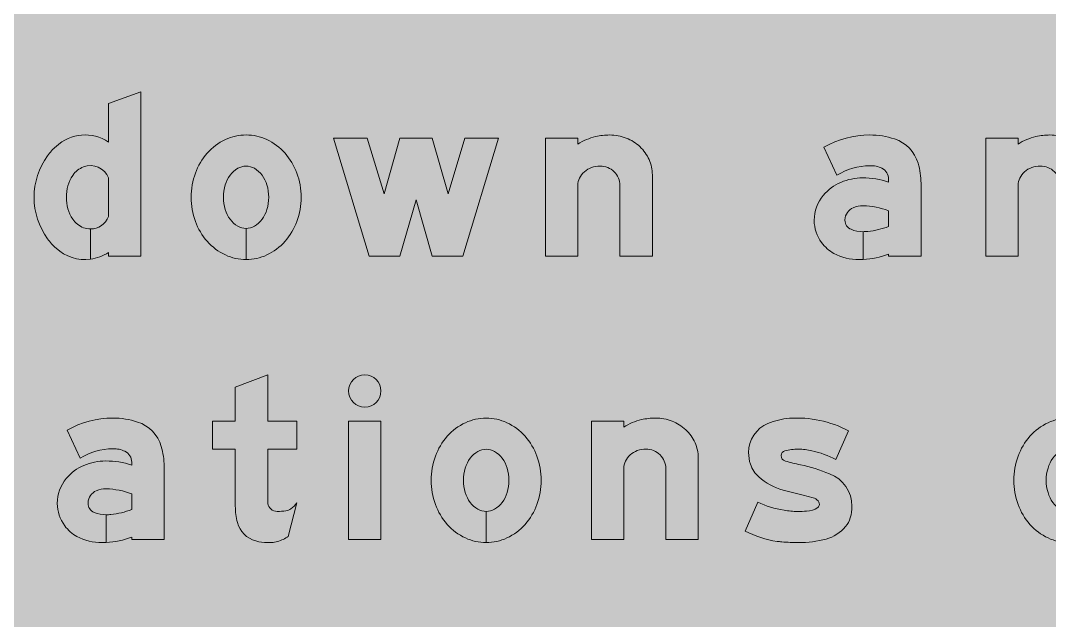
# Model space of a CAD drawing. Header units: millimetres. Extents: x 4906 to 5011, y 3241 to 3334.
# Drawn here: x 4953.57 to 4972.64, y 3289.85 to 3300.97 of the extents above; entities that cross this region are included whole.
import ezdxf

# ---------------------------------------------------------------- set-up
doc = ezdxf.new("R2010")
doc.units = ezdxf.units.MM
doc.layers.add('DIM', color=1, linetype='Continuous')
doc.layers.add('GSCOLORFILL', color=7, linetype='Continuous', lineweight=0)

# ---------------------------------------------------------------- blocks, each defined once
blk = doc.blocks.new('*U322')
at = {"layer": 'GSCOLORFILL', "true_color": 0xf5f5f5, "transparency": 33554687}
blk.add_hatch(color=7, dxfattribs=at).paths.add_polyline_path([(-950.00000000001, -874.9999999999995), (950.0000000000091, -874.9999999999995, 0.414213562373095), (1050.000000000009, -774.9999999999995), (1050.000000000009, 775, 0.414213562373095), (950.0000000000091, 875), (-950.00000000001, 875, 0.414213562373095), (-1050.00000000001, 775), (-1050.00000000001, -775, 0.414213562373095)])
blk = doc.blocks.new('*U20')
at = {"layer": 'GSCOLORFILL', "linetype": 'Continuous'}
h = blk.add_hatch(color=0, dxfattribs=at)
edge = h.paths.add_edge_path()
edge.add_line((92, 96.96907101081622), (92, 49.03092898918378))
edge.add_arc((69.65954803735127, 57.80043331409206), 24.00000000000001, 270.0238732421544, 338.5680439191349, ccw=False)
edge.add_line((69.6695480373512, 33.80043539742547), (69.6695480373512, -3.57318976987704))
edge.add_arc((62.99742505622347, 48.36448062052222), 52.36448062052224, 277.3203537392903, 303.6322088503093)
edge.add_line((92, 4.765289374724155), (92, 0))
edge.add_line((92, 0), (132, 0))
edge.add_line((132, 0), (132, 203.5))
edge.add_line((132, 203.5), (92, 188.7596153846154))
edge.add_line((92, 188.7596153846154), (92, 141.2347106252759))
edge.add_arc((62.99742505622353, 97.6355193794779), 52.36448062052211, 56.36779114969068, 133.0636710014204)
edge.add_arc((68.29529853806523, 87.61571220766096), 63.3720325765252, 130.3765255821875, 144.5892179022557)
edge.add_arc((87.48206437580474, 73), 87.48206437580474, 144.0687898610061, 180)
edge.add_arc((87.48206437580473, 72.99999999999997), 87.48206437580473, 180, 215.9312101389938)
edge.add_arc((68.29529853806545, 58.38428779233926), 63.37203257652553, 215.4107820977443, 229.6234744178125)
edge.add_arc((62.99742505622352, 48.36448062052209), 52.3644806205221, 226.9363289985796, 277.3093222334739)
edge.add_line((69.65954803735121, -3.574473431724336), (69.65954803735121, 33.80043331409206))
edge.add_arc((69.65954803735119, 57.80043331409208), 24.00000000000002, 249.13242741701941, 270.00000000000006, ccw=False)
edge.add_arc((71.08438489733487, 61.53805821801583), 27.99999999999992, 213.8535021597675, 249.1324274170192, ccw=False)
edge.add_arc((86.19322017684695, 71.67298584493244), 46.19323120026412, 178.3538113664249, 213.8535021597676, ccw=False)
edge.add_arc((86.19322017684709, 74.32701415506753), 46.19323120026426, 146.1464978402324, 181.6461886335751, ccw=False)
edge.add_arc((71.08438489733487, 84.46194178198414), 27.99999999999995, 110.86757258298081, 146.1464978402324, ccw=False)
edge.add_arc((69.65954803735126, 88.19956668590795), 24.00000000000001, 21.43195608086512, 110.86757258298081, ccw=False)
at = {"layer": 'GSCOLORFILL', "color": 0}
blk.add_lwpolyline([(92, 96.96907101081622), (92, 49.03092898918378, -0.3083289023896003), (69.6695480373512, 33.80043539742547), (69.6695480373512, -3.57318976987704, 0.1153142115089265), (92, 4.765289374724155), (92, 0), (132, 0), (132, 203.5), (92, 188.7596153846154), (92, 141.2347106252759, 0.3477275210567035), (27.24239900127043, 135.8927663069119, 0.06209419030842189), (16.64590247195287, 124.3356577262212, 0.1580767730378781), (0, 73.00000000000001, 0.1580767730378781), (16.64590247195284, 21.66434227377887, 0.06209419030842189), (27.24239900127046, 10.10723369308803, 0.2234027591822654), (69.65954803735121, -3.574473431724336), (69.65954803735121, 33.80043331409206, -0.09130442022594425), (61.11052687744933, 35.37468389054881, -0.1551608275100343), (47.83137485367672, 45.94006078534746, -0.1561474372907179), (40.01905378314467, 72.99999999999999, -0.1561474372907176), (47.83137485367672, 100.0599392146526, -0.1551608275100339), (61.11052687744933, 110.6253161094512, -0.4113313956635872)], format="xyb", close=True, dxfattribs=at)
blk = doc.blocks.new('*U21')
at = {"layer": 'GSCOLORFILL', "linetype": 'Continuous'}
h = blk.add_hatch(color=0, dxfattribs=at)
edge = h.paths.add_edge_path()
edge.add_arc((67.99999999999999, 89.72883664457302), 60.27116335542698, 64.87173449942168, 90, ccw=False)
edge.add_arc((64.2009016893978, 81.62903460165589), 69.21766776262787, 41.448266645179615, 64.87173449942162, ccw=False)
edge.add_arc((58.27593586708555, 76.39659725208122), 77.12232592176368, 20.09246863402842, 41.44826664517967, ccw=False)
edge.add_arc((48.99051588626324, 72.99999999999991), 87.00948411373676, 1.1368683772161603e-13, 20.09246863402808, ccw=False)
edge.add_arc((48.99051588626409, 73.00000000000011), 87.00948411373591, 339.90753136597175, 359.9999999999999, ccw=False)
edge.add_arc((58.27593586708593, 69.60340274791824), 77.12232592176306, 318.5517333548204, 339.90753136597186, ccw=False)
edge.add_arc((64.20090168939792, 64.370965398344), 69.21766776262774, 295.1282655005783, 318.55173335482044, ccw=False)
edge.add_arc((68.00000000000003, 56.27116335542705), 60.27116335542705, 270.00950633380637, 295.1282655005783, ccw=False)
edge.add_line((68.00999999999993, -3.999999170415876), (68.00999999999993, 34.50000242127832))
edge.add_arc((68, 55.15025015935103), 20.65025015935102, 270.0277458051646, 299.6634012086504)
edge.add_arc((63.11394116214115, 63.72915162328681), 30.52299655004384, 299.6634012086504, 323.9726266148963)
edge.add_arc((55.40525305477216, 69.33547024682802), 40.05476872762745, 323.9726266148962, 343.2352704047485)
edge.add_arc((43.24068658875845, 72.9999999999999), 52.75931341124155, 343.235270404749, 360.0000000000001)
edge.add_arc((43.2406865887586, 73.00000000000003), 52.7593134112414, 359.9999999999999, 376.764729595251)
edge.add_arc((55.40525305477208, 76.66452975317203), 40.05476872762748, 16.7647295952512, 36.02737338510367)
edge.add_arc((63.11394116214135, 82.27084837671342), 30.52299655004354, 36.02737338510353, 60.33659879134957)
edge.add_arc((67.99999999999999, 90.84974984064904), 20.65025015935096, 60.33659879134934, 89.99999999999997)
edge.add_arc((68.00000000000001, 90.84974984064873), 20.65025015935127, 90.00000000000004, 119.6634012086502)
edge.add_arc((72.886058837859, 82.27084837671316), 30.52299655004397, 119.6634012086507, 143.9726266148965)
edge.add_arc((80.59474694522761, 76.66452975317218), 40.05476872762715, 143.9726266148963, 163.2352704047487)
edge.add_arc((92.75931341124138, 73), 52.75931341124138, 163.2352704047489, 180)
edge.add_arc((92.75931341124134, 72.99999999999999), 52.75931341124134, 180, 196.7647295952511)
edge.add_arc((80.59474694522788, 69.3354702468279), 40.05476872762743, 196.7647295952512, 216.0273733851036)
edge.add_arc((72.88605883785885, 63.72915162328677), 30.52299655004382, 216.0273733851036, 240.3365987913494)
edge.add_arc((68, 55.15025015935109), 20.65025015935109, 240.3365987913496, 270)
edge.add_line((68, 34.5), (67.99999999999994, -3.999999999999986))
edge.add_arc((67.99999999999994, 56.27116335542706), 60.27116335542704, 244.87173449942162, 270, ccw=False)
edge.add_arc((71.79909831060229, 64.37096539834434), 69.21766776262814, 221.4482666451796, 244.87173449942162, ccw=False)
edge.add_arc((77.724064132914, 69.60340274791828), 77.12232592176305, 200.0924686340281, 221.4482666451796, ccw=False)
edge.add_arc((87.00948411373618, 73.00000000000006), 87.00948411373618, 180, 200.0924686340281, ccw=False)
edge.add_arc((87.0094841137362, 73), 87.0094841137362, 159.9075313659718, 180, ccw=False)
edge.add_arc((77.72406413291392, 76.39659725208179), 77.12232592176298, 138.5517333548204, 159.9075313659718, ccw=False)
edge.add_arc((71.79909831060222, 81.62903460165569), 69.21766776262808, 115.12826550057841, 138.5517333548203, ccw=False)
edge.add_arc((68, 89.7288366445728), 60.27116335542721, 90, 115.12826550057821, ccw=False)
at = {"layer": 'GSCOLORFILL', "color": 0}
blk.add_lwpolyline([(68, 150, -0.1100842229774427), (93.59391517175465, 144.2959021548017, -0.1025615166109279), (116.0832611206852, 127.4472221513641, -0.09345288578283342), (130.7045520758158, 102.8909119190282, -0.08789523670016074), (136, 72.99999999999997, -0.08789523670016139), (130.7045520758157, 43.10908808097187, -0.09345288578283431), (116.0832611206852, 18.5527778486358, -0.1025615166109281), (93.59391517175465, 1.704097845198248, -0.1100422412956773), (68.00999999999993, -3.999999170415876), (68.00999999999993, 34.50000242127832, 0.1300355272368671), (78.21988546066683, 37.20626027932079, 0.1064685849763634), (87.79898987322332, 45.77638892431793, 0.08424761497446397), (93.7575835476913, 57.78197538225881, 0.07328068524213363), (96, 72.99999999999997, 0.07328068524213363), (93.7575835476913, 88.2180246177411, 0.08424761497446447), (87.79898987322332, 100.2236110756821, 0.1064685849763639), (78.21988546066689, 108.7937397206792, 0.1301586401875905), (68, 111.5, 0.1301586401875884), (57.78011453933311, 108.7937397206792, 0.1064685849763627), (48.20101012677668, 100.2236110756821, 0.08424761497446463), (42.24241645230873, 88.21802461774116, 0.07328068524213407), (40, 72.99999999999996, 0.07328068524213374), (42.24241645230873, 57.78197538225884, 0.08424761497446419), (48.20101012677668, 45.77638892431791, 0.106468584976363), (57.78011453933311, 37.2062602793208, 0.1301586401875896), (68, 34.5), (67.99999999999994, -3.999999999999986, -0.1100842229774427), (42.40608482824527, 1.704097845198291, -0.1025615166109274), (19.91673887931478, 18.55277784863585, -0.09345288578283431), (5.295447924184202, 43.10908808097192, -0.08789523670016117), (0, 73.00000000000004, -0.08789523670016128), (5.295447924184231, 102.8909119190282, -0.09345288578283407), (19.91673887931478, 127.4472221513642, -0.1025615166109277), (42.40608482824535, 144.2959021548018, -0.1100842229774423)], format="xyb", close=True, dxfattribs=at)
blk = doc.blocks.new('*U22')
at = {"layer": 'GSCOLORFILL', "linetype": 'Continuous'}
blk.add_hatch(color=0, dxfattribs=at).paths.add_polyline_path([(204, 146), (160, 0), (122, 0), (102, 70), (82, 0), (44, 0), (0, 146), (41.77700409235484, 146), (62.48315298305647, 77.29323322630815), (82.11365777553988, 146), (121.8863422244601, 146), (141.5168470169435, 77.29323322630815), (162.2229959076452, 146)])
at = {"layer": 'GSCOLORFILL', "color": 0}
blk.add_lwpolyline([(204, 146), (160, 0), (122, 0), (102, 70), (82, 0), (44, 0), (0, 146), (41.77700409235484, 146), (62.48315298305647, 77.29323322630815), (82.11365777553988, 146), (121.8863422244601, 146), (141.5168470169435, 77.29323322630815), (162.2229959076452, 146)], close=True, dxfattribs=at)
blk = doc.blocks.new('*U23')
at = {"layer": 'GSCOLORFILL', "linetype": 'Continuous'}
h = blk.add_hatch(color=0, dxfattribs=at)
edge = h.paths.add_edge_path()
edge.add_line((92, 0), (132, 0))
edge.add_line((132, 0), (132, 100.8830320548367))
edge.add_arc((86.07534682756113, 100.8830320548367), 45.92465317243887, 0, 23.93171822373219)
edge.add_arc((82.82425516028829, 99.44019281717665), 49.48153131130479, 23.9317182237323, 46.97501240943514)
edge.add_arc((80.730439071099, 97.19681228199994), 52.55021540077338, 46.97501240943514, 68.86358468613743)
edge.add_arc((79.37453284269009, 93.68953779756492), 56.31046220243508, 68.86358468613724, 90)
edge.add_arc((79.37453284269016, 69.99478146240604), 80.00521853759396, 90.00000000000006, 102.6042796135857)
edge.add_arc((78.69265252470947, 78.028513876337), 72.02451076747664, 103.4695365311017, 122.4942570075609)
edge.add_line((40, 138.7772487758923), (40, 146))
edge.add_line((40, 146), (0, 146))
edge.add_line((0, 146), (0, 0))
edge.add_line((0, 0), (40, 0))
edge.add_line((40, 0), (40, 87.71753286589909))
edge.add_arc((60.83417894850335, 87.71753286589907), 20.83417894850335, 154.5282720028093, 180, ccw=False)
edge.add_arc((64.03048830144326, 86.19490705822675), 24.37462847220524, 131.0076349936261, 154.5282720028095, ccw=False)
edge.add_arc((66.09710507856303, 83.81817613339857), 27.52419269484106, 109.80736038530819, 131.0076349936261, ccw=False)
edge.add_arc((67.43949500252651, 80.09104704004271), 31.48569518587881, 89.99999999999989, 109.80736038530819, ccw=False)
edge.add_arc((67.43949500252654, 86.30962031839455), 25.26712190752697, 68.08082655396481, 90, ccw=False)
edge.add_arc((67.71532962649242, 86.9951175565081), 24.52820973193388, 45.82979570204179, 68.0808265539651, ccw=False)
edge.add_arc((68.14207601105291, 87.43440733147506), 23.91576546252974, 23.092845889367595, 45.82979570204168, ccw=False)
edge.add_arc((68.80608426861333, 87.7175328658991), 23.19391573138667, 0, 23.092845889368277, ccw=False)
edge.add_line((92, 87.7175328658991), (92, 0))
at = {"layer": 'GSCOLORFILL', "color": 0}
blk.add_lwpolyline([(92, 0), (132, 0), (132, 100.8830320548367, 0.1048030179721755), (128.0518361595565, 119.5122594239381, 0.1008855307406956), (116.5863575327339, 135.6139731601839, 0.09579836817007248), (99.67950495013713, 146.2116879931507, 0.09248737428302214), (79.37453284269009, 150, 0.05505205982243612), (61.91610325133973, 148.0719114650645, 0.0832022013956986), (40, 138.7772487758923), (40, 146), (0, 146), (0, 0), (40, 0), (40, 87.71753286589909, -0.1116012735434615), (42.02513207801013, 96.67759805996153, -0.102989975481698), (48.03684201390564, 104.5885415981205, -0.09276840372104511), (56.77029056251172, 109.7139617844638, -0.08664174293623028), (67.43949500252654, 111.5767422259215, -0.09593311806680128), (76.87166745856348, 109.7502169884754, -0.09739464939670303), (84.80639463560613, 104.5885415981205, -0.09953542793436854), (90.14148262972458, 96.81470296034922, -0.1011039461656413), (92, 87.7175328658991)], format="xyb", close=True, dxfattribs=at)
blk = doc.blocks.new('*U25')
at = {"layer": 'GSCOLORFILL', "linetype": 'Continuous'}
blk.add_hatch(color=0, dxfattribs=at).paths.add_polyline_path([(91.99999999999989, 95.44033577145203), (91.99999999999989, 91.75569963669679, 0.08100507043754805), (59.91953844420409, 96.98738914505502, 0.1014742160753828), (32.92684469106193, 91.45226904517564, 0.1197283995981818), (11.16861765178227, 75.33308504889472, 0.1754854121989099), (0, 44.49098118164371, 0.162185951185596), (9.198205530711505, 16.87991725761773, 0.09962377950152626), (24.24940108183667, 3.435786395090417, 0.1178281433564822), (55.36485303884586, -4.000000000000028, 0.01259221290035344), (60.50437854736413, -3.870543474057882), (60.50437854736418, 30.44590424709844, -0.09643868278043381), (45.49812347970108, 33.36744272502021, -0.3055685730968929), (38, 44.49098118164358, -0.01000308247268235), (38.01449229959674, 45.21530038588774, -0.2881603305628229), (48.24719211376062, 60.13617985242543, -0.1118126494378583), (60.80315011960487, 62.49690242181767, -0.08137338335513948), (92, 56.34782538492402), (92, 36.91597781560395, -0.0720389147267735), (66.20162791964776, 30.85371626019864, -0.03568194688239786), (60.51437854736417, 30.44590549709844), (60.51437854736406, -3.870038894188326, 0.07931235260569526), (92, 2.799999999999983), (92, 0), (132, 0), (132, 90.24413145539907, 0.07131460927379192), (128.4502155484503, 115.0057552505379, 0.247093300969659), (99.29227802593027, 145.1204166717226, 0.07943033779107565), (68.76995305164318, 150.0000000000001, 0.130157360885894), (12.03366872579696, 134.9761925316005), (28.09152440947727, 100.3138559626782, -0.1407932063417405), (68.76995305164307, 112.0000000000001, -0.127608200101516), (83.66512167935822, 108.8781984363012, -0.2849461240288968)])
at = {"layer": 'GSCOLORFILL', "color": 0}
blk.add_lwpolyline([(55.3648530388453, -4.000000000000014, 0.01259221290035482), (60.50437854736413, -3.870543474057854), (60.50437854736418, 30.44590424709844, -0.09643868278043409), (45.49812347970104, 33.36744272502022, -0.3055685730968945), (38, 44.49098118164369, -0.0100030824726959), (38.01449229959678, 45.21530038588883, -0.2881603305628071), (48.24719211376072, 60.13617985242547, -0.1084920170889828), (60.42376644223515, 62.50839828890307, -0.08234480440022278), (92, 56.34782538492404), (92, 36.91597781560394, -0.0720389147267738), (66.20162791964765, 30.8537162601986, -0.03568194688239714), (60.51437854736417, 30.44590549709845), (60.51437854736406, -3.870038894188326, 0.07931235260569527), (92, 2.799999999999986), (92, 0), (132, 0), (132, 90.24413145539917, 0.0713146092737911), (128.4502155484504, 115.0057552505377, 0.2470933009696595), (99.29227802593039, 145.1204166717225, 0.07943033779107607), (68.76995305164314, 150.0000000000001, 0.1301573608858939), (12.03366872579696, 134.9761925316005), (28.09152440947727, 100.3138559626782, -0.1407932063417409), (68.7699530516432, 112.0000000000001, -0.1276082001015154), (83.66512167935826, 108.8781984363012, -0.2849461240288967), (91.99999999999989, 95.44033577145198), (91.99999999999989, 91.7556996366968, 0.0810050704375488), (59.91953844420379, 96.98738914505503, 0.1014742160753588), (32.92684469106766, 91.45226904517807, 0.1197283995982114), (11.16861765178197, 75.33308504889436, 0.1754854121989074), (0, 44.49098118164371, 0.1621859511855917), (9.19820553071105, 16.87991725761833, 0.0996237795015298), (24.24940108183662, 3.435786395090425, 0.1178281433564803)], format="xyb", close=True, dxfattribs=at)
blk = doc.blocks.new('*U26')
at = {"layer": 'GSCOLORFILL', "linetype": 'Continuous'}
h = blk.add_hatch(color=0, dxfattribs=at)
edge = h.paths.add_edge_path()
edge.add_line((92, 0), (132, 0))
edge.add_line((132, 0), (132, 100.8830320548367))
edge.add_arc((86.07534682756113, 100.8830320548367), 45.92465317243887, 0, 23.93171822373219)
edge.add_arc((82.82425516028829, 99.44019281717665), 49.48153131130479, 23.9317182237323, 46.97501240943514)
edge.add_arc((80.730439071099, 97.19681228199994), 52.55021540077338, 46.97501240943514, 68.86358468613743)
edge.add_arc((79.37453284269009, 93.68953779756492), 56.31046220243508, 68.86358468613724, 90)
edge.add_arc((79.37453284269016, 69.99478146240604), 80.00521853759396, 90.00000000000006, 102.6042796135857)
edge.add_arc((78.69265252470947, 78.028513876337), 72.02451076747664, 103.4695365311017, 122.4942570075609)
edge.add_line((40, 138.7772487758923), (40, 146))
edge.add_line((40, 146), (0, 146))
edge.add_line((0, 146), (0, 0))
edge.add_line((0, 0), (40, 0))
edge.add_line((40, 0), (40, 87.71753286589909))
edge.add_arc((60.83417894850335, 87.71753286589907), 20.83417894850335, 154.5282720028093, 180, ccw=False)
edge.add_arc((64.03048830144326, 86.19490705822675), 24.37462847220524, 131.0076349936261, 154.5282720028095, ccw=False)
edge.add_arc((66.09710507856303, 83.81817613339857), 27.52419269484106, 109.80736038530819, 131.0076349936261, ccw=False)
edge.add_arc((67.43949500252651, 80.09104704004271), 31.48569518587881, 89.99999999999989, 109.80736038530819, ccw=False)
edge.add_arc((67.43949500252654, 86.30962031839455), 25.26712190752697, 68.08082655396481, 90, ccw=False)
edge.add_arc((67.71532962649242, 86.9951175565081), 24.52820973193388, 45.82979570204179, 68.0808265539651, ccw=False)
edge.add_arc((68.14207601105291, 87.43440733147506), 23.91576546252974, 23.092845889367595, 45.82979570204168, ccw=False)
edge.add_arc((68.80608426861333, 87.7175328658991), 23.19391573138667, 0, 23.092845889368277, ccw=False)
edge.add_line((92, 87.7175328658991), (92, 0))
at = {"layer": 'GSCOLORFILL', "color": 0}
blk.add_lwpolyline([(92, 0), (132, 0), (132, 100.8830320548367, 0.1048030179721755), (128.0518361595565, 119.5122594239381, 0.1008855307406956), (116.5863575327339, 135.6139731601839, 0.09579836817007248), (99.67950495013713, 146.2116879931507, 0.09248737428302214), (79.37453284269009, 150, 0.05505205982243612), (61.91610325133973, 148.0719114650645, 0.0832022013956986), (40, 138.7772487758923), (40, 146), (0, 146), (0, 0), (40, 0), (40, 87.71753286589909, -0.1116012735434615), (42.02513207801013, 96.67759805996153, -0.102989975481698), (48.03684201390564, 104.5885415981205, -0.09276840372104511), (56.77029056251172, 109.7139617844638, -0.08664174293623028), (67.43949500252654, 111.5767422259215, -0.09593311806680128), (76.87166745856348, 109.7502169884754, -0.09739464939670303), (84.80639463560613, 104.5885415981205, -0.09953542793436854), (90.14148262972458, 96.81470296034922, -0.1011039461656413), (92, 87.7175328658991)], format="xyb", close=True, dxfattribs=at)
blk = doc.blocks.new('*U5')
at = {"color": 28, "true_color": 0x0a0a0a, "xscale": 0.3, "yscale": 0.3, "zscale": 0.3}
for name, p in [('*U20', (720.6000000000004, 1.763491390772188e-15)), ('*U21', (778.8000000000004, 1.763491390772188e-15)), ('*U22', (831.6000000000004, 1.763491390772188e-15)), ('*U23', (910.2000000000005, 1.763491390772188e-15)), ('*U25', (1009.8, 3.233067549749012e-15)), ('*U26', (1073.4, 3.233067549749012e-15))]:
    blk.add_blockref(name, p, dxfattribs=at)
blk = doc.blocks.new('*U1')
blk.add_blockref('*U5', (120.8, 0))
blk = doc.blocks.new('*U52')
at = {"layer": 'GSCOLORFILL', "linetype": 'Continuous'}
blk.add_hatch(color=0, dxfattribs=at).paths.add_polyline_path([(91.99999999999989, 95.44033577145203), (91.99999999999989, 91.75569963669679, 0.08100507043754805), (59.91953844420409, 96.98738914505502, 0.1014742160753828), (32.92684469106193, 91.45226904517564, 0.1197283995981818), (11.16861765178227, 75.33308504889472, 0.1754854121989099), (0, 44.49098118164371, 0.162185951185596), (9.198205530711505, 16.87991725761773, 0.09962377950152626), (24.24940108183667, 3.435786395090417, 0.1178281433564822), (55.36485303884586, -4.000000000000028, 0.01259221290035344), (60.50437854736413, -3.870543474057882), (60.50437854736418, 30.44590424709844, -0.09643868278043381), (45.49812347970108, 33.36744272502021, -0.3055685730968929), (38, 44.49098118164358, -0.01000308247268235), (38.01449229959674, 45.21530038588774, -0.2881603305628229), (48.24719211376062, 60.13617985242543, -0.1118126494378583), (60.80315011960487, 62.49690242181767, -0.08137338335513948), (92, 56.34782538492402), (92, 36.91597781560395, -0.0720389147267735), (66.20162791964776, 30.85371626019864, -0.03568194688239786), (60.51437854736417, 30.44590549709844), (60.51437854736406, -3.870038894188326, 0.07931235260569526), (92, 2.799999999999983), (92, 0), (132, 0), (132, 90.24413145539907, 0.07131460927379192), (128.4502155484503, 115.0057552505379, 0.247093300969659), (99.29227802593027, 145.1204166717226, 0.07943033779107565), (68.76995305164318, 150.0000000000001, 0.130157360885894), (12.03366872579696, 134.9761925316005), (28.09152440947727, 100.3138559626782, -0.1407932063417405), (68.76995305164307, 112.0000000000001, -0.127608200101516), (83.66512167935822, 108.8781984363012, -0.2849461240288968)])
at = {"layer": 'GSCOLORFILL', "color": 0}
blk.add_lwpolyline([(55.3648530388453, -4.000000000000014, 0.01259221290035482), (60.50437854736413, -3.870543474057854), (60.50437854736418, 30.44590424709844, -0.09643868278043409), (45.49812347970104, 33.36744272502022, -0.3055685730968945), (38, 44.49098118164369, -0.0100030824726959), (38.01449229959678, 45.21530038588883, -0.2881603305628071), (48.24719211376072, 60.13617985242547, -0.1084920170889828), (60.42376644223515, 62.50839828890307, -0.08234480440022278), (92, 56.34782538492404), (92, 36.91597781560394, -0.0720389147267738), (66.20162791964765, 30.8537162601986, -0.03568194688239714), (60.51437854736417, 30.44590549709845), (60.51437854736406, -3.870038894188326, 0.07931235260569527), (92, 2.799999999999986), (92, 0), (132, 0), (132, 90.24413145539917, 0.0713146092737911), (128.4502155484504, 115.0057552505377, 0.2470933009696595), (99.29227802593039, 145.1204166717225, 0.07943033779107607), (68.76995305164314, 150.0000000000001, 0.1301573608858939), (12.03366872579696, 134.9761925316005), (28.09152440947727, 100.3138559626782, -0.1407932063417409), (68.7699530516432, 112.0000000000001, -0.1276082001015154), (83.66512167935826, 108.8781984363012, -0.2849461240288967), (91.99999999999989, 95.44033577145198), (91.99999999999989, 91.7556996366968, 0.0810050704375488), (59.91953844420379, 96.98738914505503, 0.1014742160753588), (32.92684469106766, 91.45226904517807, 0.1197283995982114), (11.16861765178197, 75.33308504889436, 0.1754854121989074), (0, 44.49098118164371, 0.1621859511855917), (9.19820553071105, 16.87991725761833, 0.0996237795015298), (24.24940108183662, 3.435786395090425, 0.1178281433564803)], format="xyb", close=True, dxfattribs=at)
blk = doc.blocks.new('*U53')
at = {"layer": 'GSCOLORFILL', "linetype": 'Continuous'}
h = blk.add_hatch(color=0, dxfattribs=at)
edge = h.paths.add_edge_path()
edge.add_line((68, 52.99999999999999), (68, 111.5))
edge.add_line((68, 111.5), (104, 111.5))
edge.add_line((104, 111.5), (104, 146))
edge.add_line((104, 146), (68, 146))
edge.add_line((68, 146), (68, 203.5))
edge.add_line((68, 203.5), (28, 188.3275862068966))
edge.add_line((28, 188.3275862068966), (28, 146))
edge.add_line((28, 146), (0, 146))
edge.add_line((0, 146), (0, 111.5))
edge.add_line((0, 111.5), (28, 111.5))
edge.add_line((28, 111.5), (28, 40.91222565779496))
edge.add_arc((105.6119728999063, 40.91222565779493), 77.61197289990635, 180, 194.8912891711784)
edge.add_arc((62.01507835894704, 29.31908607844212), 32.50000000000001, 194.8912891711785, 254.4117455588816)
edge.add_arc((67.99911414585435, 50.76846925067384), 54.76846925067381, 254.4117455588815, 269.9999999999999)
edge.add_arc((67.99911414585436, 74.87738403534384), 78.87738403534381, 269.9999999999999, 273.6750444684201)
edge.add_arc((70.97179565274702, 28.59536901200752), 32.50000000000014, 273.67504446842, 286.3959137774562)
edge.add_arc((66.71438502593762, 43.06461917661871), 47.58259744113641, 286.3959137774563, 304.2199766953885)
edge.add_line((93.47349185111375, 3.71930457419046), (104, 45.1230310198386))
edge.add_arc((77.67322203170404, 64.75520438853695), 32.84085061886464, 305.21886260935764, 323.28769341919633, ccw=False)
edge.add_arc((87.96206379437113, 50.18003077079084), 14.99999999999994, 279.6926749307471, 305.2188626093572, ccw=False)
edge.add_arc((79.85242513620081, 97.65991957089153), 63.16747948186632, 269.99999999999966, 279.6926749307471, ccw=False)
edge.add_arc((79.85242513620055, 46.53467689908869), 12.04223681006348, 227.9583906473345, 269.9999999999998, ccw=False)
edge.add_arc((79.48930534835361, 46.13198001821947), 11.50000000000001, 189.7433781117018, 227.9583906473347, ccw=False)
edge.add_arc((318.3927246100371, 53.0000000000004), 250.3927246100371, 180.0000000000001, 182.0173209917217, ccw=False)
at = {"layer": 'GSCOLORFILL', "color": 0}
blk.add_lwpolyline([(68, 52.99999999999999), (68, 111.5), (104, 111.5), (104, 146), (68, 146), (68, 203.5), (28, 188.3275862068966), (28, 146), (0, 146), (0, 111.5), (28, 111.5), (28, 40.91222565779496, 0.06506709937490147), (30.6065856351868, 20.96704532054943, 0.2657078142419267), (53.28160140167478, -1.985488351452229, 0.06812167302049194), (67.99911414585432, -3.999999999999972, 0.01603678109164125), (73.0549694018394, -3.837798997471623, 0.05556233446018888), (80.14566944413548, -2.582989502508358, 0.07792932807971858), (93.47349185111375, 3.71930457419046), (104, 45.1230310198386, -0.07900390527946087), (96.61258330922055, 37.92570450929414, -0.1118418647005845), (90.48751418498892, 35.39415574343697, -0.04231750593531342), (79.85242513620051, 34.49244008902522, -0.1855268428217181), (71.78809900688339, 37.59140504424383, -0.1683072020374533), (68.15518566276643, 44.18577063770942, -0.008802450680383007)], format="xyb", close=True, dxfattribs=at)
blk = doc.blocks.new('*U54')
at = {"layer": 'GSCOLORFILL', "linetype": 'Continuous'}
h = blk.add_hatch(color=0, dxfattribs=at)
edge = h.paths.add_edge_path()
edge.add_arc((20, 183.5), 20, 0, 360)
h.paths.add_polyline_path([(0, 0), (40, 0), (40, 146), (0, 146)])
at = {"layer": 'GSCOLORFILL', "color": 0}
blk.add_lwpolyline([(0, 0), (40, 0), (40, 146), (0, 146)], close=True, dxfattribs=at)
blk.add_circle((20, 183.5), 20, dxfattribs=at)
blk = doc.blocks.new('*U55')
at = {"layer": 'GSCOLORFILL', "linetype": 'Continuous'}
h = blk.add_hatch(color=0, dxfattribs=at)
edge = h.paths.add_edge_path()
edge.add_arc((67.99999999999999, 89.72883664457302), 60.27116335542698, 64.87173449942168, 90, ccw=False)
edge.add_arc((64.2009016893978, 81.62903460165589), 69.21766776262787, 41.448266645179615, 64.87173449942162, ccw=False)
edge.add_arc((58.27593586708555, 76.39659725208122), 77.12232592176368, 20.09246863402842, 41.44826664517967, ccw=False)
edge.add_arc((48.99051588626324, 72.99999999999991), 87.00948411373676, 1.1368683772161603e-13, 20.09246863402808, ccw=False)
edge.add_arc((48.99051588626409, 73.00000000000011), 87.00948411373591, 339.90753136597175, 359.9999999999999, ccw=False)
edge.add_arc((58.27593586708593, 69.60340274791824), 77.12232592176306, 318.5517333548204, 339.90753136597186, ccw=False)
edge.add_arc((64.20090168939792, 64.370965398344), 69.21766776262774, 295.1282655005783, 318.55173335482044, ccw=False)
edge.add_arc((68.00000000000003, 56.27116335542705), 60.27116335542705, 270.00950633380637, 295.1282655005783, ccw=False)
edge.add_line((68.00999999999993, -3.999999170415876), (68.00999999999993, 34.50000242127832))
edge.add_arc((68, 55.15025015935103), 20.65025015935102, 270.0277458051646, 299.6634012086504)
edge.add_arc((63.11394116214115, 63.72915162328681), 30.52299655004384, 299.6634012086504, 323.9726266148963)
edge.add_arc((55.40525305477216, 69.33547024682802), 40.05476872762745, 323.9726266148962, 343.2352704047485)
edge.add_arc((43.24068658875845, 72.9999999999999), 52.75931341124155, 343.235270404749, 360.0000000000001)
edge.add_arc((43.2406865887586, 73.00000000000003), 52.7593134112414, 359.9999999999999, 376.764729595251)
edge.add_arc((55.40525305477208, 76.66452975317203), 40.05476872762748, 16.7647295952512, 36.02737338510367)
edge.add_arc((63.11394116214135, 82.27084837671342), 30.52299655004354, 36.02737338510353, 60.33659879134957)
edge.add_arc((67.99999999999999, 90.84974984064904), 20.65025015935096, 60.33659879134934, 89.99999999999997)
edge.add_arc((68.00000000000001, 90.84974984064873), 20.65025015935127, 90.00000000000004, 119.6634012086502)
edge.add_arc((72.886058837859, 82.27084837671316), 30.52299655004397, 119.6634012086507, 143.9726266148965)
edge.add_arc((80.59474694522761, 76.66452975317218), 40.05476872762715, 143.9726266148963, 163.2352704047487)
edge.add_arc((92.75931341124138, 73), 52.75931341124138, 163.2352704047489, 180)
edge.add_arc((92.75931341124134, 72.99999999999999), 52.75931341124134, 180, 196.7647295952511)
edge.add_arc((80.59474694522788, 69.3354702468279), 40.05476872762743, 196.7647295952512, 216.0273733851036)
edge.add_arc((72.88605883785885, 63.72915162328677), 30.52299655004382, 216.0273733851036, 240.3365987913494)
edge.add_arc((68, 55.15025015935109), 20.65025015935109, 240.3365987913496, 270)
edge.add_line((68, 34.5), (67.99999999999994, -3.999999999999986))
edge.add_arc((67.99999999999994, 56.27116335542706), 60.27116335542704, 244.87173449942162, 270, ccw=False)
edge.add_arc((71.79909831060229, 64.37096539834434), 69.21766776262814, 221.4482666451796, 244.87173449942162, ccw=False)
edge.add_arc((77.724064132914, 69.60340274791828), 77.12232592176305, 200.0924686340281, 221.4482666451796, ccw=False)
edge.add_arc((87.00948411373618, 73.00000000000006), 87.00948411373618, 180, 200.0924686340281, ccw=False)
edge.add_arc((87.0094841137362, 73), 87.0094841137362, 159.9075313659718, 180, ccw=False)
edge.add_arc((77.72406413291392, 76.39659725208179), 77.12232592176298, 138.5517333548204, 159.9075313659718, ccw=False)
edge.add_arc((71.79909831060222, 81.62903460165569), 69.21766776262808, 115.12826550057841, 138.5517333548203, ccw=False)
edge.add_arc((68, 89.7288366445728), 60.27116335542721, 90, 115.12826550057821, ccw=False)
at = {"layer": 'GSCOLORFILL', "color": 0}
blk.add_lwpolyline([(68, 150, -0.1100842229774427), (93.59391517175465, 144.2959021548017, -0.1025615166109279), (116.0832611206852, 127.4472221513641, -0.09345288578283342), (130.7045520758158, 102.8909119190282, -0.08789523670016074), (136, 72.99999999999997, -0.08789523670016139), (130.7045520758157, 43.10908808097187, -0.09345288578283431), (116.0832611206852, 18.5527778486358, -0.1025615166109281), (93.59391517175465, 1.704097845198248, -0.1100422412956773), (68.00999999999993, -3.999999170415876), (68.00999999999993, 34.50000242127832, 0.1300355272368671), (78.21988546066683, 37.20626027932079, 0.1064685849763634), (87.79898987322332, 45.77638892431793, 0.08424761497446397), (93.7575835476913, 57.78197538225881, 0.07328068524213363), (96, 72.99999999999997, 0.07328068524213363), (93.7575835476913, 88.2180246177411, 0.08424761497446447), (87.79898987322332, 100.2236110756821, 0.1064685849763639), (78.21988546066689, 108.7937397206792, 0.1301586401875905), (68, 111.5, 0.1301586401875884), (57.78011453933311, 108.7937397206792, 0.1064685849763627), (48.20101012677668, 100.2236110756821, 0.08424761497446463), (42.24241645230873, 88.21802461774116, 0.07328068524213407), (40, 72.99999999999996, 0.07328068524213374), (42.24241645230873, 57.78197538225884, 0.08424761497446419), (48.20101012677668, 45.77638892431791, 0.106468584976363), (57.78011453933311, 37.2062602793208, 0.1301586401875896), (68, 34.5), (67.99999999999994, -3.999999999999986, -0.1100842229774427), (42.40608482824527, 1.704097845198291, -0.1025615166109274), (19.91673887931478, 18.55277784863585, -0.09345288578283431), (5.295447924184202, 43.10908808097192, -0.08789523670016117), (0, 73.00000000000004, -0.08789523670016128), (5.295447924184231, 102.8909119190282, -0.09345288578283407), (19.91673887931478, 127.4472221513642, -0.1025615166109277), (42.40608482824535, 144.2959021548018, -0.1100842229774423)], format="xyb", close=True, dxfattribs=at)
blk = doc.blocks.new('*U56')
at = {"layer": 'GSCOLORFILL', "linetype": 'Continuous'}
h = blk.add_hatch(color=0, dxfattribs=at)
edge = h.paths.add_edge_path()
edge.add_line((92, 0), (132, 0))
edge.add_line((132, 0), (132, 100.8830320548367))
edge.add_arc((86.07534682756113, 100.8830320548367), 45.92465317243887, 0, 23.93171822373219)
edge.add_arc((82.82425516028829, 99.44019281717665), 49.48153131130479, 23.9317182237323, 46.97501240943514)
edge.add_arc((80.730439071099, 97.19681228199994), 52.55021540077338, 46.97501240943514, 68.86358468613743)
edge.add_arc((79.37453284269009, 93.68953779756492), 56.31046220243508, 68.86358468613724, 90)
edge.add_arc((79.37453284269016, 69.99478146240604), 80.00521853759396, 90.00000000000006, 102.6042796135857)
edge.add_arc((78.69265252470947, 78.028513876337), 72.02451076747664, 103.4695365311017, 122.4942570075609)
edge.add_line((40, 138.7772487758923), (40, 146))
edge.add_line((40, 146), (0, 146))
edge.add_line((0, 146), (0, 0))
edge.add_line((0, 0), (40, 0))
edge.add_line((40, 0), (40, 87.71753286589909))
edge.add_arc((60.83417894850335, 87.71753286589907), 20.83417894850335, 154.5282720028093, 180, ccw=False)
edge.add_arc((64.03048830144326, 86.19490705822675), 24.37462847220524, 131.0076349936261, 154.5282720028095, ccw=False)
edge.add_arc((66.09710507856303, 83.81817613339857), 27.52419269484106, 109.80736038530819, 131.0076349936261, ccw=False)
edge.add_arc((67.43949500252651, 80.09104704004271), 31.48569518587881, 89.99999999999989, 109.80736038530819, ccw=False)
edge.add_arc((67.43949500252654, 86.30962031839455), 25.26712190752697, 68.08082655396481, 90, ccw=False)
edge.add_arc((67.71532962649242, 86.9951175565081), 24.52820973193388, 45.82979570204179, 68.0808265539651, ccw=False)
edge.add_arc((68.14207601105291, 87.43440733147506), 23.91576546252974, 23.092845889367595, 45.82979570204168, ccw=False)
edge.add_arc((68.80608426861333, 87.7175328658991), 23.19391573138667, 0, 23.092845889368277, ccw=False)
edge.add_line((92, 87.7175328658991), (92, 0))
at = {"layer": 'GSCOLORFILL', "color": 0}
blk.add_lwpolyline([(92, 0), (132, 0), (132, 100.8830320548367, 0.1048030179721755), (128.0518361595565, 119.5122594239381, 0.1008855307406956), (116.5863575327339, 135.6139731601839, 0.09579836817007248), (99.67950495013713, 146.2116879931507, 0.09248737428302214), (79.37453284269009, 150, 0.05505205982243612), (61.91610325133973, 148.0719114650645, 0.0832022013956986), (40, 138.7772487758923), (40, 146), (0, 146), (0, 0), (40, 0), (40, 87.71753286589909, -0.1116012735434615), (42.02513207801013, 96.67759805996153, -0.102989975481698), (48.03684201390564, 104.5885415981205, -0.09276840372104511), (56.77029056251172, 109.7139617844638, -0.08664174293623028), (67.43949500252654, 111.5767422259215, -0.09593311806680128), (76.87166745856348, 109.7502169884754, -0.09739464939670303), (84.80639463560613, 104.5885415981205, -0.09953542793436854), (90.14148262972458, 96.81470296034922, -0.1011039461656413), (92, 87.7175328658991)], format="xyb", close=True, dxfattribs=at)
blk = doc.blocks.new('*U57')
at = {"layer": 'GSCOLORFILL', "linetype": 'Continuous'}
h = blk.add_hatch(color=0, dxfattribs=at)
edge = h.paths.add_edge_path()
edge.add_arc((57.04809869947276, 119.8328805938402), 123.5321927724528, 242.4961932683436, 261.8694965575901)
edge.add_arc((53.71998100542415, 96.53722157130275), 100.0000000000024, 261.8694965575902, 265.1519738482694)
edge.add_arc((66.21862231920029, 241.6474585865565), 245.6474585865565, 265.107608171087, 270.0000000000001)
edge.add_arc((66.21862231920042, 131.9747102902726), 135.9747102902726, 270, 284.4435322635993)
edge.add_arc((87.2590612707279, 46.34088427169955), 47.80953013638941, 285.6226736631587, 320.3523653819187)
edge.add_arc((101.1805741564732, 35.22608435564997), 29.99999999999998, 319.7323865260209, 343.6226527274166)
edge.add_arc((81.80400426282898, 40.92059556639213), 50.19601244732598, 343.6226527274163, 359.9999999999994)
edge.add_arc((89.00001671015495, 40.92059556639154), 43.00000000000001, 1.893539531289907e-14, 69.18818315342611)
edge.add_arc((16.05241641888303, -138.5133822483264), 236.6861660067048, 68.11449460139696, 77.23401985654974)
edge.add_arc((94.51345069635283, 239.4277879376127), 149.4137513972377, 252.5527129735471, 259.9161950224817, ccw=False)
edge.add_arc((51.47063191465703, 103.6643462865297), 6.999999999999889, 179.9999999999987, 255.4747783885001, ccw=False)
edge.add_arc((50.47063191465716, 103.6643462865299), 6.000000000000028, 102.54264727027169, 179.9999999999999, ccw=False)
edge.add_arc((65.64780095031338, 42.10628842555992), 69.40000000000022, 89.99999999999989, 103.73705193554952, ccw=False)
edge.add_arc((65.64780095031372, 45.79820099565288), 65.70808742990727, 75.32981732184709, 90.00000000000023, ccw=False)
edge.add_arc((61.02696965695392, 2.524341248836961), 108.9348976843505, 61.960118961990474, 78.7448742602677, ccw=False)
edge.add_line((112.2357431799014, 98.6725260875295), (127.765396080293, 134.3226644606046))
edge.add_arc((64.10131200426957, 12.89460858794806), 137.105391412052, 62.33221629363134, 93.9600594258144)
edge.add_arc((60.58404460477583, 66.43598350916228), 83.44915727455098, 94.08965739914548, 112.8040930515216)
edge.add_arc((43.43278835085897, 107.2290521135412), 39.19715124941032, 112.8040930515213, 179.9999999999999)
edge.add_arc((51.05550185413682, 107.229052113541), 46.81986475268818, 179.9999999999997, 197.7033940085153)
edge.add_arc((39.79538488486676, 103.6347554354414), 34.99999999999996, 197.7033940085154, 228.9800530521989)
edge.add_arc((67.94885695159381, 135.9988574342928), 77.89583998016634, 228.9800530521987, 254.4046679698572)
edge.add_arc((180.6814777892678, 523.286242251045), 481.25292436943, 253.8732627195755, 257.1126817232802)
edge.add_arc((23.27666724641634, -155.9827217344985), 216.0210395275996, 73.25621887920119, 76.59824136527482, ccw=False)
edge.add_arc((82.13062099668643, 41.27101212237104), 10.18575544192083, 28.380935658022793, 70.61944541562929, ccw=False)
edge.add_arc((84.50556633552358, 43.06024042338811), 7.259455561422927, -6.821210263296962e-13, 24.864253273064094, ccw=False)
edge.add_arc((87.14026439805514, 43.06024042338805), 4.62475749889137, 305.9611071235292, 359.99999999999966, ccw=False)
edge.add_arc((75.22760905289778, 62.12064011164888), 27.09249869824658, 271.5940234921716, 302.6799450747393, ccw=False)
edge.add_arc((64.94135319761187, 148.6960069178715), 114.1922925204953, 270, 275.54791453290073, ccw=False)
edge.add_arc((64.9413531976119, 125.4779451809503), 90.97423078357409, 259.298160210608, 270, ccw=False)
edge.add_arc((65.77137398291288, 153.4567410203305), 118.7013581719851, 244.9593251638854, 261.41282890968307, ccw=False)
edge.add_line((15.52965290039157, 45.91241576539187), (5.684341886080801e-14, 10.2622773923169))
at = {"layer": 'GSCOLORFILL', "color": 0}
blk.add_lwpolyline([(5.684341886080801e-14, 10.2622773923169, 0.0847339050038457), (39.57715238664395, -2.457628793048443, 0.01432348851223868), (45.26867214772892, -3.105015349554833, 0.02135032962812063), (66.21862231920045, -4, 0.06310536671966191), (100.1342132484514, 0.2976259876374812, 0.1527075565803294), (124.071588358597, 15.83532705228083, 0.1046201662672657), (129.9633399784606, 26.76721967789148, 0.07158154296650225), (132.000016710155, 40.92059556639155, 0.3114087542038766), (104.2779062178993, 81.11494955036741, 0.03981245015694775), (68.35282961608164, 92.32207421006899, -0.03214031166382581), (49.71498880493823, 96.88808498170275, -0.3417662096246649), (44.47063191465713, 103.6643462865299, -0.3514561393354569), (49.16763444178665, 109.5211540847843, -0.06001108108311035), (65.64780095031347, 111.5062884255601, -0.06409831628663638), (82.28867201293883, 109.3641837535197, -0.07336853364636661), (112.2357431799014, 98.6725260875295), (127.765396080293, 134.3226644606046, 0.138885296741723), (54.63266828484393, 149.6726519295844, 0.0818391088294697), (28.24069999400078, 143.362376309172, 0.3018983132132873), (4.235637101448646, 107.2290521135412, 0.07739963479117314), (6.452863445709056, 92.99162318599028, 0.1373237408913014), (16.82412420338716, 77.22791573994759, 0.1113931483884311), (47.00723421257834, 60.97079386290355, 0.01413557325089771), (73.34554027579202, 54.15579799035581, -0.01458335771775569), (85.5106722244692, 50.87959514070334, -0.186415696591001), (91.09211770660357, 46.11262245786521, -0.1089184394422165), (91.76502189694651, 43.06024042338802, -0.240258249844662), (89.8560882572728, 39.31688862463122, -0.1364758940213938), (75.9812510998998, 35.03862561162538, -0.02421207337799446), (64.94135319761187, 34.5037143973762, -0.0467295542745229), (48.04760526388586, 36.08604427592016, -0.07191554887824611), (15.52965290039157, 45.91241576539187)], format="xyb", close=True, dxfattribs=at)
blk = doc.blocks.new('*U59')
at = {"layer": 'GSCOLORFILL', "linetype": 'Continuous'}
h = blk.add_hatch(color=0, dxfattribs=at)
edge = h.paths.add_edge_path()
edge.add_arc((67.99999999999999, 89.72883664457302), 60.27116335542698, 64.87173449942168, 90, ccw=False)
edge.add_arc((64.2009016893978, 81.62903460165589), 69.21766776262787, 41.448266645179615, 64.87173449942162, ccw=False)
edge.add_arc((58.27593586708555, 76.39659725208122), 77.12232592176368, 20.09246863402842, 41.44826664517967, ccw=False)
edge.add_arc((48.99051588626324, 72.99999999999991), 87.00948411373676, 1.1368683772161603e-13, 20.09246863402808, ccw=False)
edge.add_arc((48.99051588626409, 73.00000000000011), 87.00948411373591, 339.90753136597175, 359.9999999999999, ccw=False)
edge.add_arc((58.27593586708593, 69.60340274791824), 77.12232592176306, 318.5517333548204, 339.90753136597186, ccw=False)
edge.add_arc((64.20090168939792, 64.370965398344), 69.21766776262774, 295.1282655005783, 318.55173335482044, ccw=False)
edge.add_arc((68.00000000000003, 56.27116335542705), 60.27116335542705, 270.00950633380637, 295.1282655005783, ccw=False)
edge.add_line((68.00999999999993, -3.999999170415876), (68.00999999999993, 34.50000242127832))
edge.add_arc((68, 55.15025015935103), 20.65025015935102, 270.0277458051646, 299.6634012086504)
edge.add_arc((63.11394116214115, 63.72915162328681), 30.52299655004384, 299.6634012086504, 323.9726266148963)
edge.add_arc((55.40525305477216, 69.33547024682802), 40.05476872762745, 323.9726266148962, 343.2352704047485)
edge.add_arc((43.24068658875845, 72.9999999999999), 52.75931341124155, 343.235270404749, 360.0000000000001)
edge.add_arc((43.2406865887586, 73.00000000000003), 52.7593134112414, 359.9999999999999, 376.764729595251)
edge.add_arc((55.40525305477208, 76.66452975317203), 40.05476872762748, 16.7647295952512, 36.02737338510367)
edge.add_arc((63.11394116214135, 82.27084837671342), 30.52299655004354, 36.02737338510353, 60.33659879134957)
edge.add_arc((67.99999999999999, 90.84974984064904), 20.65025015935096, 60.33659879134934, 89.99999999999997)
edge.add_arc((68.00000000000001, 90.84974984064873), 20.65025015935127, 90.00000000000004, 119.6634012086502)
edge.add_arc((72.886058837859, 82.27084837671316), 30.52299655004397, 119.6634012086507, 143.9726266148965)
edge.add_arc((80.59474694522761, 76.66452975317218), 40.05476872762715, 143.9726266148963, 163.2352704047487)
edge.add_arc((92.75931341124138, 73), 52.75931341124138, 163.2352704047489, 180)
edge.add_arc((92.75931341124134, 72.99999999999999), 52.75931341124134, 180, 196.7647295952511)
edge.add_arc((80.59474694522788, 69.3354702468279), 40.05476872762743, 196.7647295952512, 216.0273733851036)
edge.add_arc((72.88605883785885, 63.72915162328677), 30.52299655004382, 216.0273733851036, 240.3365987913494)
edge.add_arc((68, 55.15025015935109), 20.65025015935109, 240.3365987913496, 270)
edge.add_line((68, 34.5), (67.99999999999994, -3.999999999999986))
edge.add_arc((67.99999999999994, 56.27116335542706), 60.27116335542704, 244.87173449942162, 270, ccw=False)
edge.add_arc((71.79909831060229, 64.37096539834434), 69.21766776262814, 221.4482666451796, 244.87173449942162, ccw=False)
edge.add_arc((77.724064132914, 69.60340274791828), 77.12232592176305, 200.0924686340281, 221.4482666451796, ccw=False)
edge.add_arc((87.00948411373618, 73.00000000000006), 87.00948411373618, 180, 200.0924686340281, ccw=False)
edge.add_arc((87.0094841137362, 73), 87.0094841137362, 159.9075313659718, 180, ccw=False)
edge.add_arc((77.72406413291392, 76.39659725208179), 77.12232592176298, 138.5517333548204, 159.9075313659718, ccw=False)
edge.add_arc((71.79909831060222, 81.62903460165569), 69.21766776262808, 115.12826550057841, 138.5517333548203, ccw=False)
edge.add_arc((68, 89.7288366445728), 60.27116335542721, 90, 115.12826550057821, ccw=False)
at = {"layer": 'GSCOLORFILL', "color": 0}
blk.add_lwpolyline([(68, 150, -0.1100842229774427), (93.59391517175465, 144.2959021548017, -0.1025615166109279), (116.0832611206852, 127.4472221513641, -0.09345288578283342), (130.7045520758158, 102.8909119190282, -0.08789523670016074), (136, 72.99999999999997, -0.08789523670016139), (130.7045520758157, 43.10908808097187, -0.09345288578283431), (116.0832611206852, 18.5527778486358, -0.1025615166109281), (93.59391517175465, 1.704097845198248, -0.1100422412956773), (68.00999999999993, -3.999999170415876), (68.00999999999993, 34.50000242127832, 0.1300355272368671), (78.21988546066683, 37.20626027932079, 0.1064685849763634), (87.79898987322332, 45.77638892431793, 0.08424761497446397), (93.7575835476913, 57.78197538225881, 0.07328068524213363), (96, 72.99999999999997, 0.07328068524213363), (93.7575835476913, 88.2180246177411, 0.08424761497446447), (87.79898987322332, 100.2236110756821, 0.1064685849763639), (78.21988546066689, 108.7937397206792, 0.1301586401875905), (68, 111.5, 0.1301586401875884), (57.78011453933311, 108.7937397206792, 0.1064685849763627), (48.20101012677668, 100.2236110756821, 0.08424761497446463), (42.24241645230873, 88.21802461774116, 0.07328068524213407), (40, 72.99999999999996, 0.07328068524213374), (42.24241645230873, 57.78197538225884, 0.08424761497446419), (48.20101012677668, 45.77638892431791, 0.106468584976363), (57.78011453933311, 37.2062602793208, 0.1301586401875896), (68, 34.5), (67.99999999999994, -3.999999999999986, -0.1100842229774427), (42.40608482824527, 1.704097845198291, -0.1025615166109274), (19.91673887931478, 18.55277784863585, -0.09345288578283431), (5.295447924184202, 43.10908808097192, -0.08789523670016117), (0, 73.00000000000004, -0.08789523670016128), (5.295447924184231, 102.8909119190282, -0.09345288578283407), (19.91673887931478, 127.4472221513642, -0.1025615166109277), (42.40608482824535, 144.2959021548018, -0.1100842229774423)], format="xyb", close=True, dxfattribs=at)
blk = doc.blocks.new('*U38')
at = {"color": 28, "true_color": 0x0a0a0a, "yscale": 0.3}
for name, p, xscale, zscale in [('*U53', (786.6000000000001, 1.102182119232618e-15), 0.3, 0.3), ('*U54', (837.0000000000002, 1.102182119232618e-15), 0.3, 0.3), ('*U52', (729.0000000000001, 1.102182119232618e-15), 0.3, 0.3), ('*U55', (867.6000000000003, 1.102182119232618e-15), 0.3, 0.3), ('*U56', (927.0000000000002, 1.102182119232618e-15), 0.3, 0.3), ('*U57', (984.0000000000002, 1.102182119232618e-15), 0.2999999620223798, 0.2999999620223798), ('*U59', (1083.6, 1.910449006669871e-15), 0.3, 0.3)]:
    blk.add_blockref(name, p, dxfattribs=dict(at, xscale=xscale, zscale=zscale))
blk = doc.blocks.new('*U37')
blk.add_blockref('*U38', (0, 0))

msp = doc.modelspace()

# ---------------------------------------------------------------- block references
at = {"xscale": 0.05, "yscale": 0.05, "zscale": 0.05}
for name, p in [('*U1', (4911.750958860783, 3296.600439407064)), ('*U37', (4917.800958860783, 3291.350439407064))]:
    msp.add_blockref(name, p, dxfattribs=at)
at = {"layer": 'DIM', "xscale": 0.05, "yscale": 0.05, "zscale": 0.05}
msp.add_blockref('*U322', (4958.350958860783, 3290.600439407064), dxfattribs=at)

doc.saveas('drawing.dxf')
